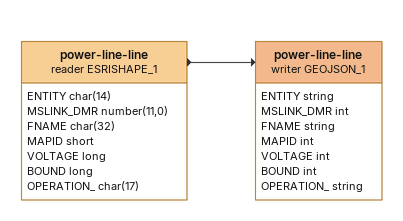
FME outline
power-line-line (reader ESRISHAPE_1)
    attributes: ENTITY char(14), MSLINK_DMR number(11,0), FNAME char(32), MAPID short, VOLTAGE long, BOUND long, OPERATION_ char(17)
    -> power-line-line (writer GEOJSON_1)
power-line-line (writer GEOJSON_1)
    attributes: ENTITY string, MSLINK_DMR int, FNAME string, MAPID int, VOLTAGE int, BOUND int, OPERATION_ string
